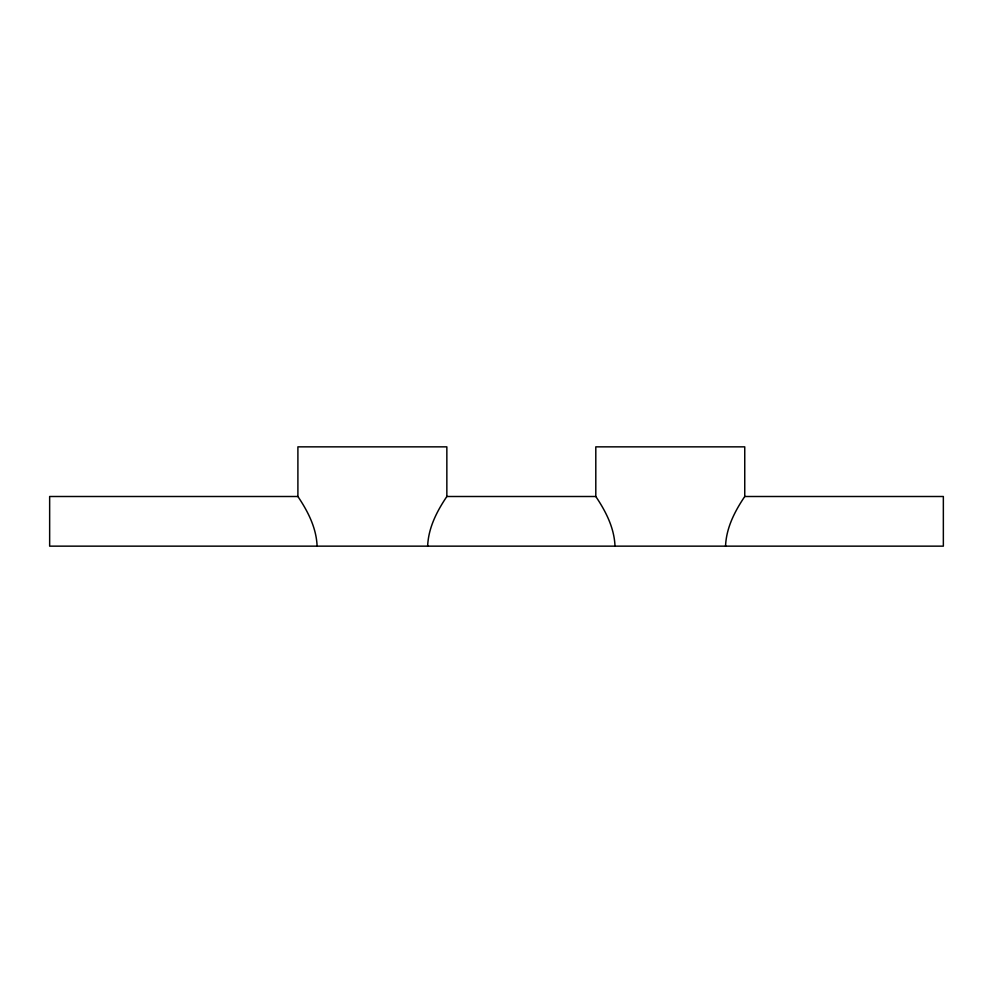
<?xml version="1.0" encoding="UTF-8"?>
<svg xmlns="http://www.w3.org/2000/svg" width="993" height="993" viewBox="0 0 993 993"><rect width="100%" height="100%" fill="white"/><g stroke="black" fill="none" stroke-linecap="round" stroke-linejoin="round"><path stroke-width="1.49" d="M427.648 546.15C428.368 527.817 436.846 511.37 446.85 496.5L446.85 446.85L297.9 446.85L297.9 496.5C307.904 511.37 316.382 527.817 317.102 546.15M725.548 546.15C726.268 527.817 734.746 511.37 744.75 496.5L744.75 446.85L595.8 446.85L595.8 496.5C605.804 511.37 614.282 527.817 615.002 546.15M297.9 496.5L49.65 496.5L49.65 546.15L943.35 546.15L943.35 496.5L744.75 496.5M446.85 496.5L595.8 496.5"/></g></svg>
